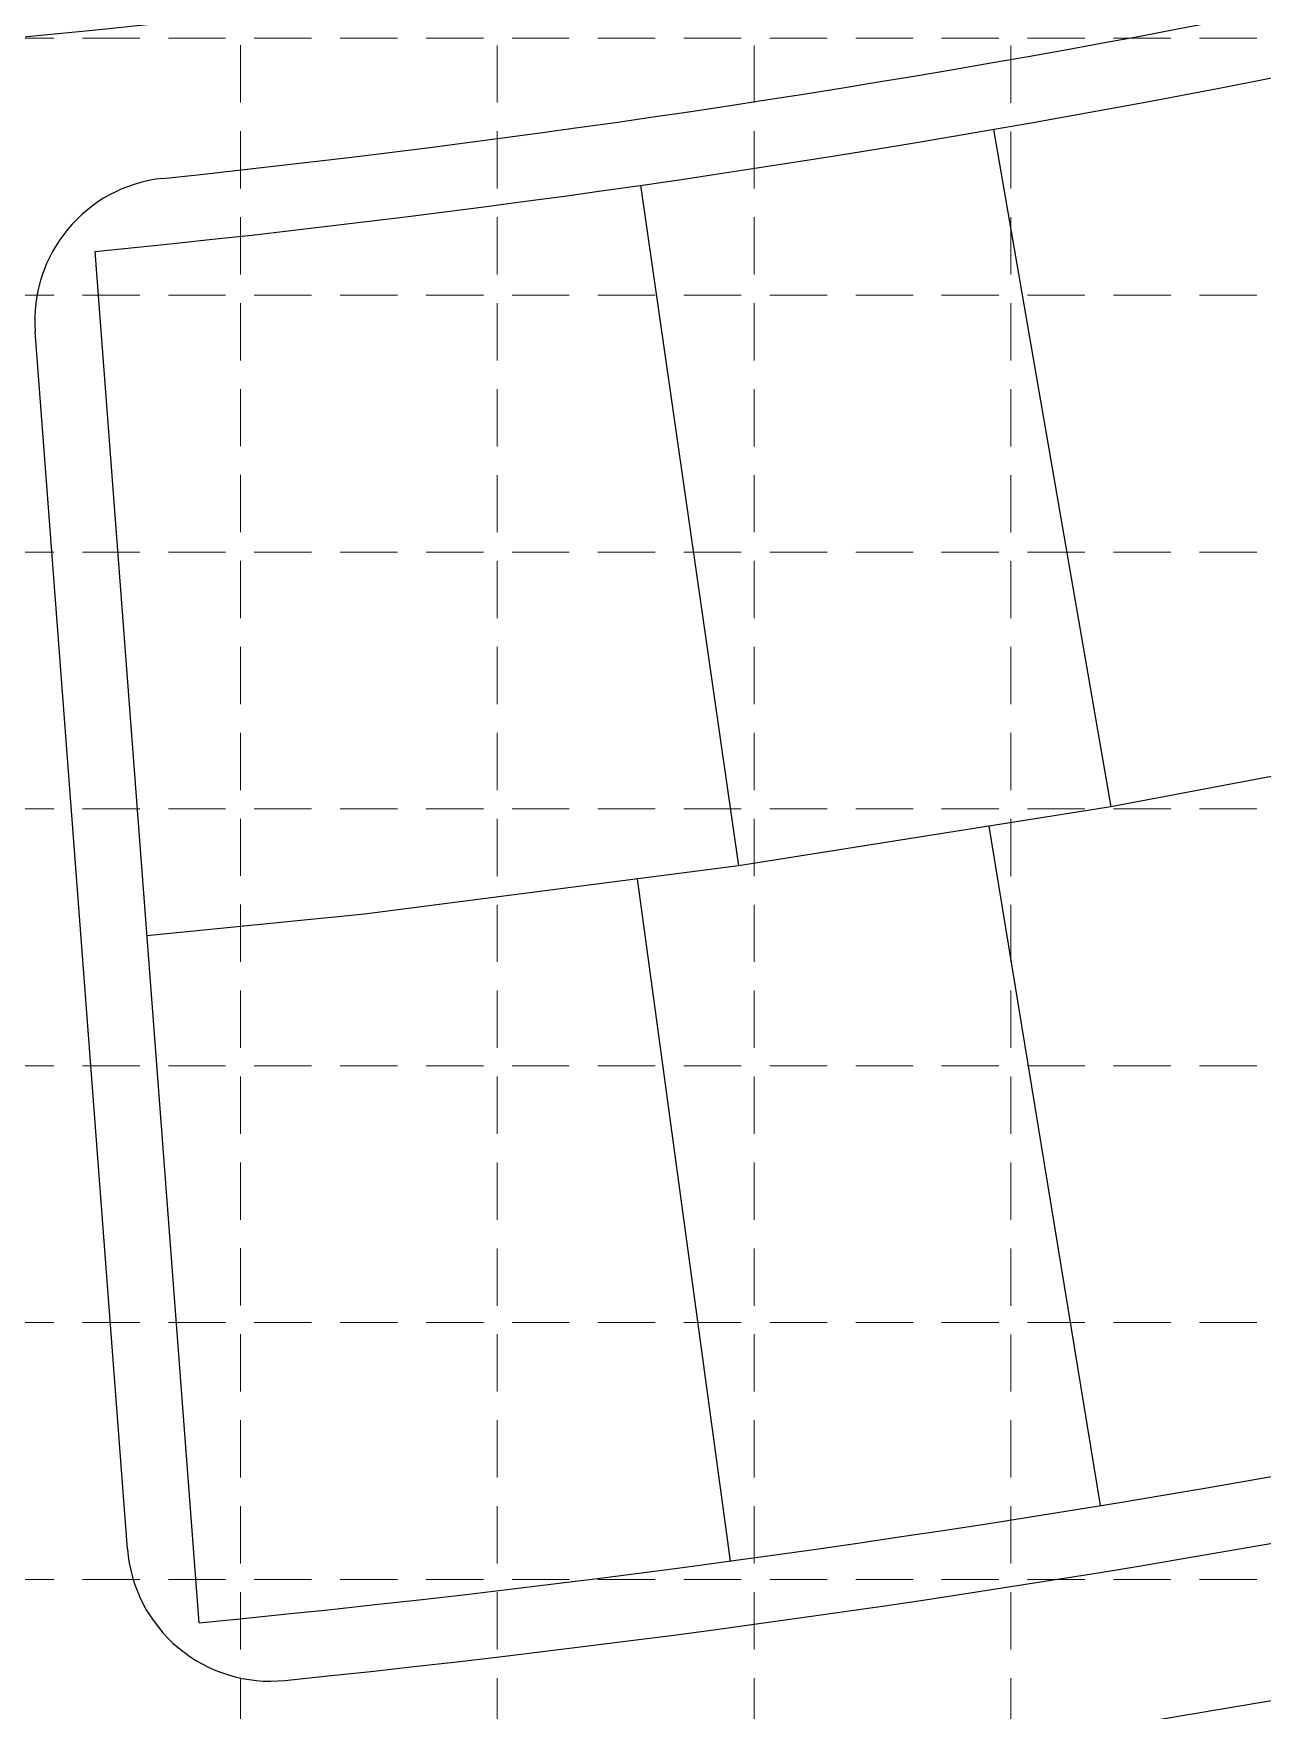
# Model space of a CAD drawing. Extents: x 2138193 to 2139991, y 332071 to 334944.
# Drawn here: x 2138876.1 to 2139090.7, y 333081.1 to 333373.8 of the extents above; entities that cross this region are included whole.
import ezdxf

# ---------------------------------------------------------------- set-up
doc = ezdxf.new("R2010")
doc.units = 0
doc.header["$LTSCALE"] = 100
doc.header["$MEASUREMENT"] = 0
for name, pattern in [('DASHED', [0.75, 0.5, -0.25]), ('DASHED2', [0.375, 0.25, -0.125]), ('HIDDEN', [0.375, 0.25, -0.125])]:
    doc.linetypes.add(name, pattern=pattern)
for name, color, linetype in [('C-ROAD-BACK-F', 7, 'DASHED2'), ('GRID', 254, 'DASHED'), ('V-PROP-RWAY-N', 4, 'Continuous'), ('V-PROP-SUBD-N', 7, 'Continuous')]:
    doc.layers.add(name, color=color, linetype=linetype)

msp = doc.modelspace()

# ---------------------------------------------------------------- linework, layer by layer
at = {"layer": 'C-ROAD-BACK-F', "linetype": 'Continuous'}
msp.add_line((2138892.53, 333109.33), (2138876.39, 333321.8), dxfattribs=at)
for points in [[(2138585.15, 333458.01), (2138585.91, 333387.64, 0.414214), (2138611.18, 333362.91), (2138695.29, 333363.81, 0.072702), (2139305.84, 333459.76, -0.073385), (2139572.26, 333501.25), (2139605.25, 333501.52)], [(2138898.7, 333348.56, 0.049094), (2139313.84, 333433.97, -0.073385), (2139572.48, 333474.25), (2139605.47, 333474.52)]]:
    msp.add_lwpolyline(points, format="xyb", dxfattribs=at)
for centre, radius, start, end in [((2138901.32, 333323.7), 25, 96.0048, 184.3421), ((2138672.38, 335500.19), 2426.5, 275.85726, 287.24714), ((2138672.38, 335500.19), 2453.5, 276.24129, 287.24714), ((2138900.44, 333090.96), 43.5, 152.9931, 307.1759), ((2138917.45, 333111.23), 25, 184.3421, 275.8573)]:
    msp.add_arc(centre, radius, start, end, dxfattribs=at)
at = {"layer": 'GRID', "color": 252, "linetype": 'HIDDEN', "lineweight": 0, "ltscale": 0.4}
for p, q in [((2138912.24, 332296.79), (2138912.24, 334897.53)), ((2138957.08, 332296.78), (2138957.08, 334897.53)), ((2139001.92, 332296.78), (2139001.92, 334897.53)), ((2139046.76, 332296.77), (2139046.76, 334897.53)), ((2138239.66, 333373.01), (2139943.53, 333373.01)), ((2138239.66, 333328.18), (2139943.53, 333328.18)), ((2138239.66, 333283.34), (2139943.53, 333283.34)), ((2138239.66, 333238.5), (2139943.53, 333238.5)), ((2138239.66, 333193.66), (2139943.53, 333193.66)), ((2138239.66, 333148.82), (2139943.53, 333148.82)), ((2138239.66, 333103.98), (2139943.53, 333103.98))]:
    msp.add_line(p, q, dxfattribs=at)
at = {"layer": 'V-PROP-RWAY-N', "color": 7}
msp.add_line((2138905.04, 333096.42), (2138886.86, 333335.79), dxfattribs=at)
for centre, radius, start, end in [((2138672.38, 335500.19), 2175, 275.65934, 287.24714), ((2138672.38, 335500.19), 2415, 275.52841, 287.24714), ((2138672.38, 335500.19), 2465, 276.1494, 287.24714), ((2138900.44, 333090.96), 55, 149.2453, 310.877)]:
    msp.add_arc(centre, radius, start, end, dxfattribs=at)
at = {"layer": 'V-PROP-SUBD-N'}
for p, q in [((2139043.72, 333357.12), (2139064.2, 333238.88)), ((2138982.1, 333347.35), (2138999.19, 333228.58)), ((2139042.9, 333235.51), (2139062.31, 333116.88)), ((2138981.53, 333226.29), (2138997.72, 333107.2))]:
    msp.add_line(p, q, dxfattribs=at)
msp.add_lwpolyline([(2139620.02, 333343.13), (2139546.5, 333342.06), (2139477.77, 333335.97), (2139409.87, 333323.7), (2139344.87, 333305.93), (2139320.49, 333298.61), (2139257.09, 333280.92), (2139193.2, 333265.07), (2139128.89, 333251.05), (2139064.2, 333238.88), (2138999.19, 333228.58), (2138933.91, 333220.14), (2138895.93, 333216.33)], dxfattribs=at)

doc.saveas('drawing.dxf')
